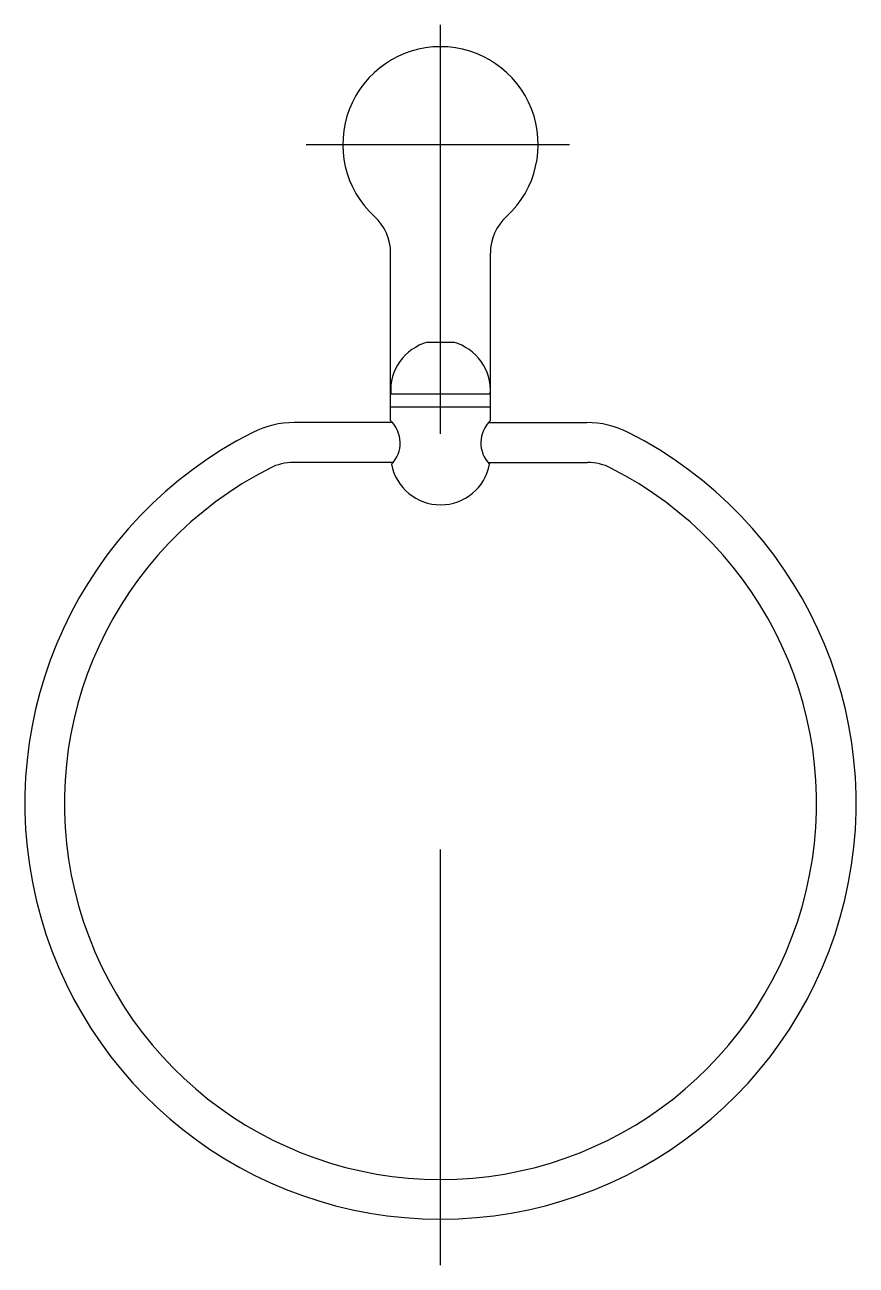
# Model space of a CAD drawing. Extents: x -0.804 to -0.604, y 221.099 to 221.398.
import ezdxf

# ---------------------------------------------------------------- set-up
doc = ezdxf.new("R2010")
doc.units = 0
doc.header["$LTSCALE"] = 0.2
doc.header["$MEASUREMENT"] = 0
doc.linetypes.add('AXES', pattern=[0.54, 0.3, -0.08, 0.08, -0.08])
doc.linetypes.add('CONTINU', pattern=[0])
doc.layers.get('0').update_dxf_attribs({"linetype": 'CONTINUOUS'})
doc.layers.add('DECA_EIXOS', color=5, linetype='AXES')

msp = doc.modelspace()

# ---------------------------------------------------------------- linework, layer by layer
at = {"linetype": 'CONTINU'}
for points in [[(-0.6882, 221.35165, 2.569282), (-0.71998, 221.35165)], [(-0.71609, 221.34281, 0.210132), (-0.71998, 221.35165)], [(-0.6882, 221.35165, 0.210129), (-0.69209, 221.34281)], [(-0.70724, 221.32137, 0.357459), (-0.71605, 221.30897)], [(-0.69212, 221.30897, 0.357463), (-0.70094, 221.32137)], [(-0.7393, 221.30207, 0.117631), (-0.74923, 221.2997)], [(-0.71588, 221.29202, 0.418546), (-0.71609, 221.30252)], [(-0.69209, 221.30252, 0.418548), (-0.6923, 221.29206)], [(-0.65895, 221.2997, 0.117631), (-0.66888, 221.30207)], [(-0.74923, 221.2997, 0.789505), (-0.70409, 221.11047)], [(-0.70409, 221.11047, 0.789505), (-0.65895, 221.2997)], [(-0.73943, 221.29247, 0.118302), (-0.74509, 221.29111)], [(-0.66309, 221.29111, 0.118302), (-0.66875, 221.29247)], [(-0.74509, 221.29111, 0.788694), (-0.70409, 221.12)], [(-0.71588, 221.29202, 0.828545), (-0.6923, 221.29206)], [(-0.70409, 221.12, 0.788694), (-0.66309, 221.29111)]]:
    msp.add_lwpolyline(points, format="xyb", dxfattribs=at)
for points in [[(-0.71609, 221.30587), (-0.71609, 221.34281)], [(-0.69209, 221.30587), (-0.69209, 221.34281)], [(-0.70724, 221.32137), (-0.70094, 221.32137)], [(-0.71605, 221.30897), (-0.69609, 221.30897)], [(-0.70409, 221.30897), (-0.69212, 221.30897)], [(-0.71609, 221.30252), (-0.71609, 221.30587)], [(-0.71609, 221.30587), (-0.69209, 221.30587)], [(-0.69209, 221.30252), (-0.69209, 221.30587)], [(-0.71565, 221.30207), (-0.7393, 221.30207)], [(-0.69253, 221.30207), (-0.66888, 221.30207)], [(-0.71547, 221.29247), (-0.73943, 221.29247)], [(-0.69252, 221.29247), (-0.6923, 221.29206)], [(-0.69252, 221.29247), (-0.66875, 221.29247)]]:
    msp.add_lwpolyline(points, dxfattribs=at)
at = {"layer": 'DECA_EIXOS'}
for points in [[(-0.70409, 221.09938), (-0.70409, 221.39774)], [(-0.73639, 221.36897), (-0.67307, 221.36897)]]:
    msp.add_lwpolyline(points, dxfattribs=at)

doc.saveas('drawing.dxf')
